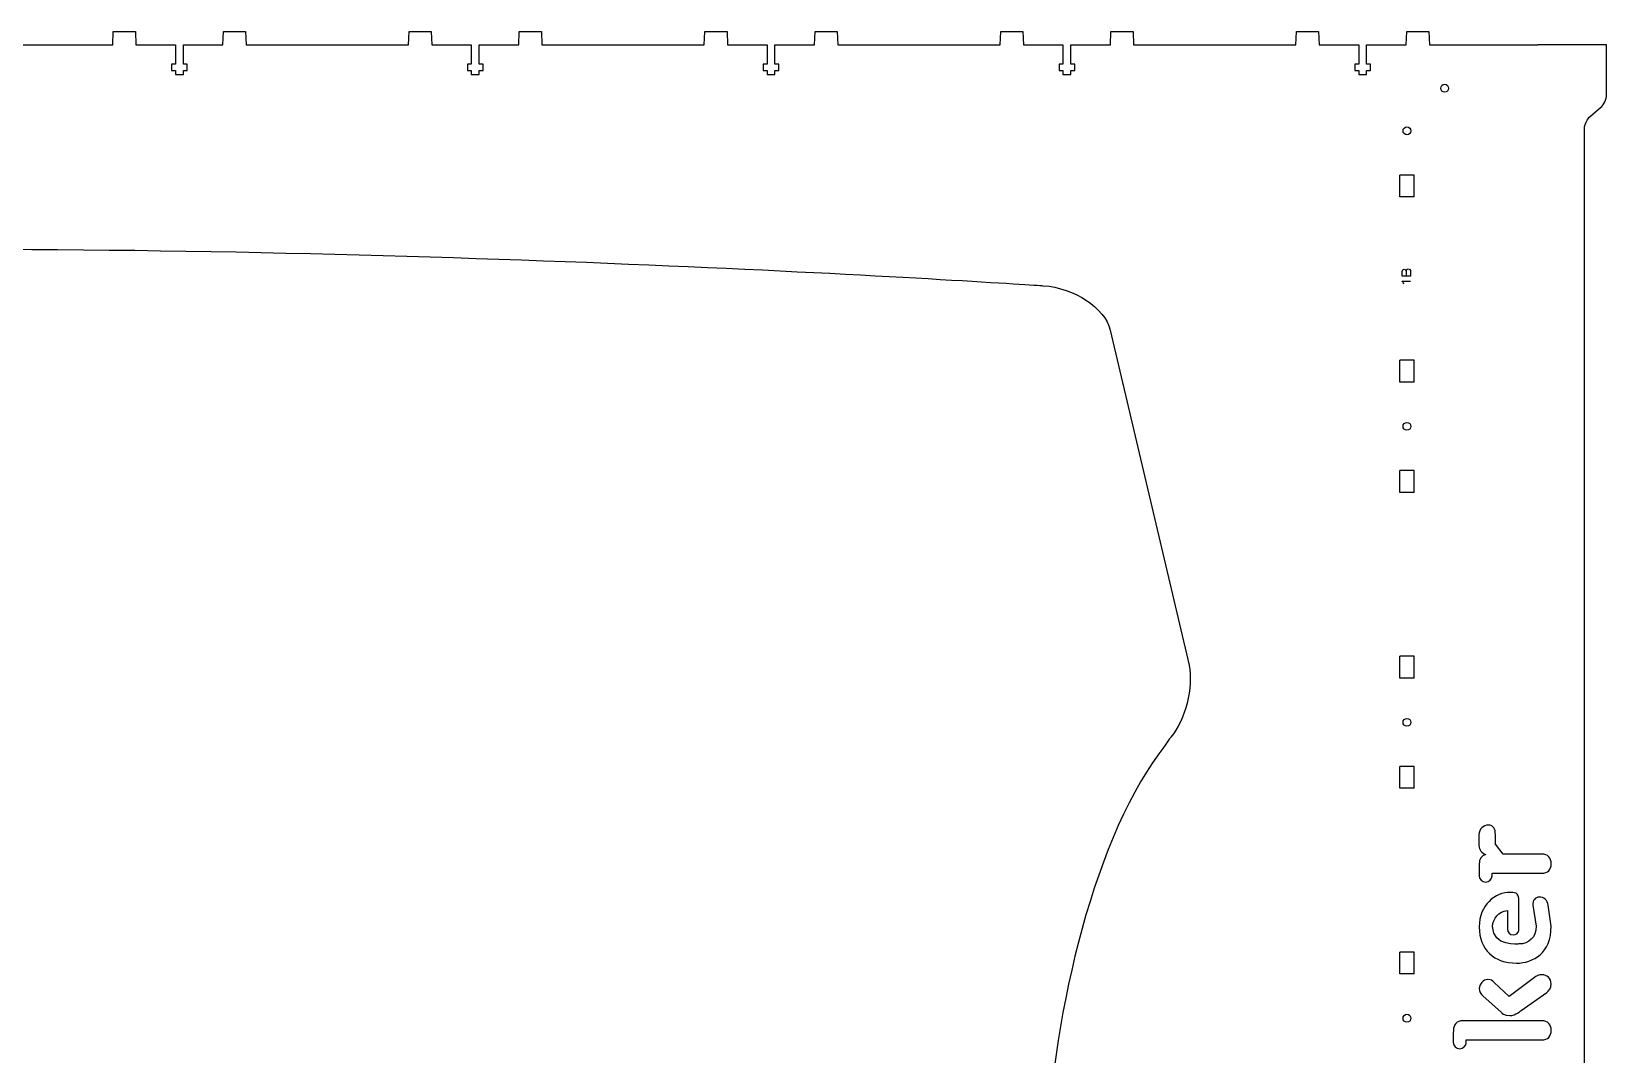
# Model space of a CAD drawing. Header units: millimetres. Extents: x -1172 to -29, y -862 to -38.
# Drawn here: x -600 to -29, y -409 to -38 of the extents above; entities that cross this region are included whole.
import ezdxf

# ---------------------------------------------------------------- set-up
doc = ezdxf.new("R2010")
doc.units = ezdxf.units.MM
doc.layers.add('CUTS', color=1, linetype='Continuous', true_color=0xff0000)
doc.layers.add('Text', color=5, linetype='Continuous', lineweight=0, true_color=0x0000ff)

msp = doc.modelspace()

# ---------------------------------------------------------------- linework, layer by layer
at = {"layer": 'CUTS', "color": 1, "lineweight": 25, "true_color": 0xff0000}
for p, q in [((-570.55, -43.32), (-570.35, -38.45)), ((-570.35, -38.45), (-562.31, -38.45)), ((-562.31, -38.45), (-562.11, -43.32)), ((-530.53, -43.32), (-530.33, -38.45)), ((-530.33, -38.45), (-522.31, -38.45)), ((-522.31, -38.45), (-522.11, -43.32)), ((-463.21, -43.32), (-463.01, -38.45)), ((-463.01, -38.45), (-454.97, -38.45)), ((-454.97, -38.45), (-454.77, -43.32)), ((-423.2, -43.32), (-423, -38.45)), ((-423, -38.45), (-414.97, -38.45)), ((-414.97, -38.45), (-414.77, -43.32)), ((-355.87, -43.32), (-355.67, -38.45)), ((-355.67, -38.45), (-347.63, -38.45)), ((-347.63, -38.45), (-347.43, -43.32)), ((-315.86, -43.32), (-315.66, -38.45)), ((-315.66, -38.45), (-307.63, -38.45)), ((-307.63, -38.45), (-307.43, -43.32)), ((-248.53, -43.32), (-248.33, -38.45)), ((-248.33, -38.45), (-240.29, -38.45)), ((-240.29, -38.45), (-240.09, -43.32)), ((-208.52, -43.32), (-208.32, -38.45)), ((-208.32, -38.45), (-200.29, -38.45)), ((-200.29, -38.45), (-200.09, -43.32)), ((-141.19, -43.32), (-140.99, -38.45)), ((-140.99, -38.45), (-132.95, -38.45)), ((-132.95, -38.45), (-132.75, -43.32)), ((-101.18, -43.32), (-100.98, -38.45)), ((-100.98, -38.45), (-92.95, -38.45)), ((-92.95, -38.45), (-92.75, -43.32)), ((-629.45, -43.32), (-570.55, -43.32)), ((-562.11, -43.32), (-547.77, -43.32)), ((-547.77, -43.32), (-547.77, -50.34)), ((-544.9, -50.34), (-544.9, -43.32)), ((-544.9, -43.32), (-530.53, -43.32)), ((-522.11, -43.32), (-463.21, -43.32)), ((-454.77, -43.32), (-440.43, -43.32)), ((-440.43, -43.32), (-440.43, -50.34)), ((-437.56, -50.34), (-437.56, -43.32)), ((-437.56, -43.32), (-423.2, -43.32)), ((-414.77, -43.32), (-355.87, -43.32)), ((-347.43, -43.32), (-333.09, -43.32)), ((-333.09, -43.32), (-333.09, -50.34)), ((-330.22, -50.34), (-330.22, -43.32)), ((-330.22, -43.32), (-315.86, -43.32)), ((-307.43, -43.32), (-248.53, -43.32)), ((-240.09, -43.32), (-225.75, -43.32)), ((-225.75, -43.32), (-225.75, -50.34)), ((-222.88, -50.34), (-222.88, -43.32)), ((-222.88, -43.32), (-208.52, -43.32)), ((-200.09, -43.32), (-141.19, -43.32)), ((-132.75, -43.32), (-118.41, -43.32)), ((-118.41, -43.32), (-118.41, -50.34)), ((-115.54, -50.34), (-115.54, -43.32)), ((-115.54, -43.32), (-101.18, -43.32)), ((-92.75, -43.32), (-53.42, -43.32)), ((-28.5, -43.32), (-53.42, -43.32)), ((-547.77, -50.34), (-549.17, -50.34)), ((-549.17, -50.34), (-549.17, -52.54)), ((-543.5, -50.34), (-544.9, -50.34)), ((-543.5, -52.54), (-543.5, -50.34)), ((-440.43, -50.34), (-441.83, -50.34)), ((-441.83, -50.34), (-441.83, -52.54)), ((-436.16, -50.34), (-437.56, -50.34)), ((-436.16, -52.54), (-436.16, -50.34)), ((-333.09, -50.34), (-334.49, -50.34)), ((-334.49, -50.34), (-334.49, -52.54)), ((-328.82, -50.34), (-330.22, -50.34)), ((-328.82, -52.54), (-328.82, -50.34)), ((-225.75, -50.34), (-227.15, -50.34)), ((-227.15, -50.34), (-227.15, -52.54)), ((-221.48, -50.34), (-222.88, -50.34)), ((-221.48, -52.54), (-221.48, -50.34)), ((-118.41, -50.34), (-119.81, -50.34)), ((-119.81, -50.34), (-119.81, -52.54)), ((-114.14, -50.34), (-115.54, -50.34)), ((-114.14, -52.54), (-114.14, -50.34)), ((-549.17, -52.54), (-547.77, -52.54)), ((-547.77, -52.54), (-547.77, -53.98)), ((-547.77, -53.98), (-544.9, -53.98)), ((-544.9, -53.98), (-544.9, -52.54)), ((-544.9, -52.54), (-543.5, -52.54)), ((-441.83, -52.54), (-440.43, -52.54)), ((-440.43, -52.54), (-440.43, -53.98)), ((-440.43, -53.98), (-437.56, -53.98)), ((-437.56, -53.98), (-437.56, -52.54)), ((-437.56, -52.54), (-436.16, -52.54)), ((-334.49, -52.54), (-333.09, -52.54)), ((-333.09, -52.54), (-333.09, -53.98)), ((-333.09, -53.98), (-330.22, -53.98)), ((-330.22, -53.98), (-330.22, -52.54)), ((-330.22, -52.54), (-328.82, -52.54)), ((-227.15, -52.54), (-225.75, -52.54)), ((-225.75, -52.54), (-225.75, -53.98)), ((-225.75, -53.98), (-222.88, -53.98)), ((-222.88, -53.98), (-222.88, -52.54)), ((-222.88, -52.54), (-221.48, -52.54)), ((-119.81, -52.54), (-118.41, -52.54)), ((-118.41, -52.54), (-118.41, -53.98)), ((-118.41, -53.98), (-115.54, -53.98)), ((-115.54, -52.54), (-114.14, -52.54)), ((-115.54, -53.98), (-115.54, -52.54)), ((-36.5, -826.16), (-36.5, -73.8)), ((-98.31, -90.53), (-103.51, -90.53)), ((-103.51, -98.41), (-103.51, -90.53)), ((-98.31, -98.41), (-98.31, -90.53)), ((-98.31, -98.41), (-103.51, -98.41)), ((-98.31, -157.71), (-103.51, -157.71)), ((-103.51, -165.59), (-103.51, -157.71)), ((-98.31, -165.59), (-98.31, -157.71)), ((-98.31, -165.59), (-103.51, -165.59)), ((-98.31, -197.71), (-103.51, -197.71)), ((-103.51, -205.59), (-103.51, -197.71)), ((-98.31, -205.59), (-98.31, -197.71)), ((-98.31, -205.59), (-103.51, -205.59)), ((-98.31, -265.05), (-103.51, -265.05)), ((-103.51, -272.93), (-103.51, -265.05)), ((-98.31, -272.93), (-98.31, -265.05)), ((-98.31, -272.93), (-103.51, -272.93)), ((-98.31, -305.05), (-103.51, -305.05)), ((-103.51, -312.93), (-103.51, -305.05)), ((-98.31, -312.93), (-98.31, -305.05)), ((-98.31, -312.93), (-103.51, -312.93)), ((-98.31, -372.39), (-103.51, -372.39)), ((-103.51, -380.27), (-103.51, -372.39)), ((-98.31, -380.27), (-98.31, -372.39)), ((-98.31, -380.27), (-103.51, -380.27))]:
    msp.add_line(p, q, dxfattribs=at)
for points in [[(-28.5, -61.41), (-28.5, -43.32), (-28.5, -43.32)], [(-34.34, -69.15), (-30.67, -66.06)], [(-36.5, -273.83), (-36.5, -73.8)], [(-208.56, -146.72), (-179.99, -268.24)], [(-190.94, -300.46), (-193.18, -303.65)], [(-74.79, -329.72), (-74.79, -333.68)], [(-52.04, -336.82), (-66.05, -336.82), (-68.83, -333.14), (-68.83, -329.72)], [(-74.72, -340.91), (-74.72, -344.63)], [(-70.04, -344.63), (-70.04, -343.77), (-52.04, -343.77)], [(-60.32, -354.19), (-60.32, -353.71)], [(-64.47, -357.25), (-64.47, -364.01)], [(-60.26, -364.01), (-60.26, -354.68)], [(-55.18, -355.34), (-54.01, -362.97), (-53.99, -362.98)], [(-48.57, -362.98), (-49.63, -355.34)], [(-60.33, -364.53), (-60.32, -364.53), (-60.32, -364.49), (-60.32, -364.49)], [(-54.18, -381.25), (-63.88, -388.48), (-69.26, -383.34)], [(-73.35, -388.24), (-66.64, -394.27)], [(-59.46, -393.52), (-50.19, -386.95)], [(-52.04, -397.27), (-80.58, -397.27)], [(-84.09, -401.36), (-84.09, -405.08)], [(-79.41, -405.08), (-79.41, -404.21), (-52.04, -404.21)]]:
    msp.add_lwpolyline(points, dxfattribs=at)
for points in [[(-88.64, -59.02), (-88.64, -58.23), (-88, -57.6), (-87.21, -57.6)], [(-87.21, -60.45), (-88, -60.45), (-88.64, -59.81), (-88.64, -59.02)], [(-87.21, -57.6), (-86.43, -57.6), (-85.79, -58.23), (-85.79, -59.02)], [(-85.79, -59.02), (-85.79, -59.81), (-86.43, -60.45), (-87.21, -60.45)], [(-30.67, -66.06), (-29.48, -65.06), (-28.5, -62.97), (-28.5, -61.41)], [(-102.34, -74.47), (-102.34, -73.69), (-101.7, -73.05), (-100.91, -73.05)], [(-100.91, -73.05), (-100.13, -73.05), (-99.49, -73.69), (-99.49, -74.47)], [(-36.5, -73.8), (-36.5, -72.25), (-35.53, -70.15), (-34.34, -69.15)], [(-100.91, -75.9), (-101.7, -75.9), (-102.34, -75.26), (-102.34, -74.47)], [(-99.49, -74.47), (-99.49, -75.26), (-100.13, -75.9), (-100.91, -75.9)], [(-628.32, -117.37), (-425.92, -117.37), (-232.89, -130.65), (-232.89, -130.65)], [(-232.89, -130.65), (-221.54, -131.43), (-210.59, -138.66), (-208.56, -146.72)], [(-102.34, -181.65), (-102.34, -180.86), (-101.7, -180.23), (-100.91, -180.23)], [(-100.91, -183.07), (-101.7, -183.07), (-102.34, -182.44), (-102.34, -181.65)], [(-100.91, -180.23), (-100.13, -180.23), (-99.49, -180.86), (-99.49, -181.65)], [(-99.49, -181.65), (-99.49, -182.44), (-100.13, -183.07), (-100.91, -183.07)], [(-179.99, -268.24), (-178.36, -276.34), (-181.34, -288.11), (-186.6, -294.39)], [(-102.34, -288.99), (-102.34, -288.2), (-101.7, -287.57), (-100.91, -287.57)], [(-100.91, -290.41), (-101.7, -290.41), (-102.34, -289.78), (-102.34, -288.99)], [(-100.91, -287.57), (-100.13, -287.57), (-99.49, -288.2), (-99.49, -288.99)], [(-99.49, -288.99), (-99.49, -289.78), (-100.13, -290.41), (-100.91, -290.41)], [(-186.6, -294.39), (-186.6, -294.39), (-186.6, -294.39), (-190.94, -300.46)], [(-193.18, -303.65), (-217.31, -338.73), (-231.47, -406.19), (-231.47, -452.19)], [(-71.36, -326.29), (-73.25, -326.29), (-74.79, -327.82), (-74.79, -329.72)], [(-68.83, -329.72), (-68.83, -327.82), (-69.46, -326.29), (-71.36, -326.29)], [(-74.79, -333.68), (-74.79, -335.24), (-73.73, -336.55), (-72.3, -336.96)], [(-72.3, -336.96), (-73.86, -337.35), (-74.68, -338.57), (-74.68, -340.3)], [(-48.57, -340.3), (-48.57, -338.2), (-49.76, -336.82), (-52.04, -336.82)], [(-74.67, -340.44), (-74.7, -340.59), (-74.72, -340.75), (-74.72, -340.91)], [(-74.68, -340.3), (-74.68, -340.35), (-74.67, -340.39), (-74.67, -340.44)], [(-52.04, -343.77), (-49.76, -343.77), (-48.57, -342.39), (-48.57, -340.3)], [(-74.72, -344.63), (-74.72, -345.92), (-73.67, -346.97), (-72.38, -346.97)], [(-72.38, -346.97), (-71.09, -346.97), (-70.04, -345.92), (-70.04, -344.63)], [(-63.31, -350.67), (-69.02, -350.67), (-74.68, -355.23), (-74.68, -363.22)], [(-60.32, -353.71), (-60.32, -351.38), (-60.94, -350.67), (-63.31, -350.67)], [(-60.26, -354.68), (-60.26, -354.51), (-60.28, -354.35), (-60.32, -354.19)], [(-53, -352.37), (-54.29, -352.5), (-55.45, -353.49), (-55.18, -355.34)], [(-49.63, -355.34), (-49.92, -353.71), (-51.12, -352.17), (-53, -352.37)], [(-69.83, -363.08), (-69.83, -360.04), (-67.58, -357.69), (-64.47, -357.25)], [(-74.68, -363.22), (-74.68, -371.45), (-69.26, -376.35), (-61.17, -376.35)], [(-60.32, -369.4), (-60.32, -369.4), (-69.83, -370.53), (-69.83, -363.08)], [(-64.47, -364.01), (-64.47, -365.17), (-63.53, -366.11), (-62.36, -366.11)], [(-62.36, -366.11), (-61.38, -366.11), (-60.56, -365.44), (-60.33, -364.53)], [(-61.17, -376.35), (-55.13, -376.35), (-48.57, -372.69), (-48.57, -362.98)], [(-53.99, -362.98), (-53.99, -367.03), (-56.65, -369.4), (-60.32, -369.4)], [(-60.32, -364.49), (-60.28, -364.33), (-60.26, -364.17), (-60.26, -364.01)], [(-71.54, -382.29), (-73.3, -382.29), (-74.68, -384.01), (-74.68, -385.57)], [(-69.26, -383.34), (-69.92, -382.72), (-70.3, -382.29), (-71.54, -382.29)], [(-51.95, -380.53), (-53.09, -380.53), (-53.85, -381.01), (-54.18, -381.25)], [(-48.57, -383.82), (-48.57, -381.96), (-50.19, -380.53), (-51.95, -380.53)], [(-74.68, -385.57), (-74.68, -386.62), (-74.11, -387.53), (-73.35, -388.24)], [(-50.19, -386.95), (-49.43, -386.43), (-48.57, -385.53), (-48.57, -383.82)], [(-66.64, -394.27), (-66.64, -394.27), (-65.62, -395.38), (-63.6, -395.38)], [(-63.6, -395.38), (-61.49, -395.38), (-59.46, -393.52), (-59.46, -393.52)], [(-102.34, -396.33), (-102.34, -395.54), (-101.7, -394.91), (-100.91, -394.91)], [(-100.91, -397.75), (-101.7, -397.75), (-102.34, -397.12), (-102.34, -396.33)], [(-100.91, -394.91), (-100.13, -394.91), (-99.49, -395.54), (-99.49, -396.33)], [(-99.49, -396.33), (-99.49, -397.12), (-100.13, -397.75), (-100.91, -397.75)], [(-80.58, -397.27), (-82.86, -397.27), (-84.05, -398.65), (-84.05, -400.74)], [(-48.57, -400.74), (-48.57, -398.65), (-49.76, -397.27), (-52.04, -397.27)], [(-84.04, -400.88), (-84.07, -401.04), (-84.09, -401.2), (-84.09, -401.36)], [(-84.09, -405.08), (-84.09, -406.37), (-83.04, -407.42), (-81.75, -407.42)], [(-84.05, -400.74), (-84.05, -400.79), (-84.04, -400.83), (-84.04, -400.88)], [(-81.75, -407.42), (-80.45, -407.42), (-79.41, -406.37), (-79.41, -405.08)], [(-52.04, -404.21), (-49.76, -404.21), (-48.57, -402.83), (-48.57, -400.74)]]:
    msp.add_open_spline(points, degree=3, dxfattribs=at)
at = {"layer": 'Text', "color": 5, "lineweight": 25, "true_color": 0x0000ff}
for points in [[(-102.62, -127.13), (-102.62, -125.48)], [(-99.6, -125.59), (-99.6, -127.13), (-102.62, -127.13), (-102.62, -127.13)], [(-101.18, -125.34), (-101.18, -127.13)], [(-101.18, -125.34), (-101.17, -125.34)], [(-102.6, -129.13), (-102.6, -129.02), (-99.62, -129.02)]]:
    msp.add_lwpolyline(points, dxfattribs=at)
for points in [[(-102.62, -125.48), (-102.62, -125.01), (-102.36, -124.67), (-101.87, -124.67)], [(-101.87, -124.67), (-101.51, -124.67), (-101.17, -124.99), (-101.18, -125.34)], [(-101.17, -125.34), (-101.16, -124.95), (-100.95, -124.58), (-100.42, -124.58)], [(-100.42, -124.58), (-100.07, -124.58), (-99.6, -124.8), (-99.6, -125.59)], [(-102.03, -130.07), (-102.15, -129.61), (-102.39, -129.31), (-102.6, -129.13)]]:
    msp.add_open_spline(points, degree=3, dxfattribs=at)

doc.saveas('drawing.dxf')
